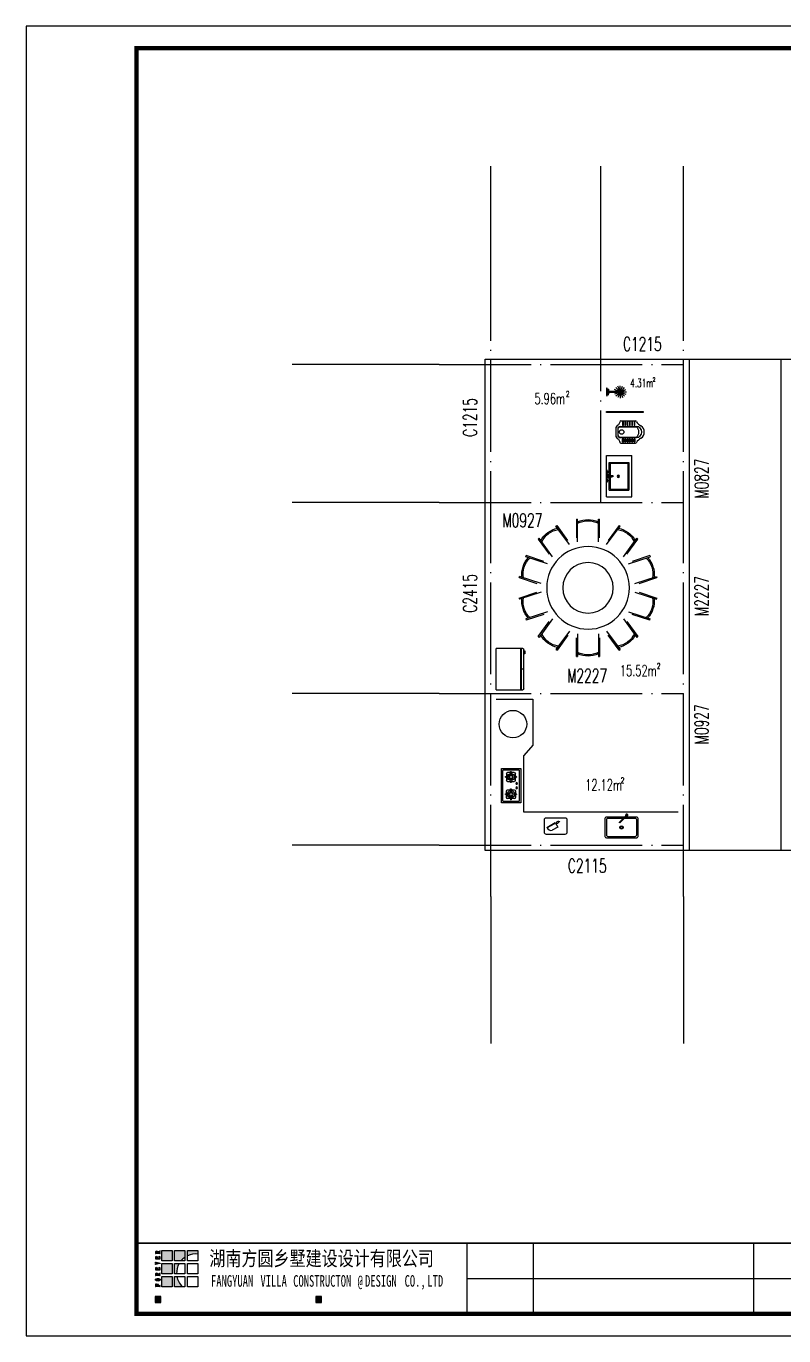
# Model space of a CAD drawing. Extents: x 21921 to 62241, y 14962 to 43474.
# Drawn here: x 21921 to 38412, y 14962 to 43474 of the extents above; entities that cross this region are included whole.
import ezdxf
from ezdxf.enums import TextEntityAlignment as Align

# ---------------------------------------------------------------- set-up
doc = ezdxf.new("R2010")
doc.units = 0
doc.header["$LTSCALE"] = 1000
doc.header["$MEASUREMENT"] = 0
doc.linetypes.add('DASH', pattern=[0.35, 0.25, -0.1])
doc.linetypes.add('DOTE', pattern=[2.42, 2, -0.2, 0.02, -0.2])
for name, color, linetype in [('A-AXIS', 3, 'Continuous'), ('A-DOTE', 1, 'Continuous'), ('A-WINDOW-TEXT', 7, 'Continuous'), ('A-房间名称', 7, 'Continuous'), ('A-立面看线', 7, 'Continuous')]:
    doc.layers.add(name, color=color, linetype=linetype)
doc.styles.add('_TCH_WINDOW', font='SIMPLEX', dxfattribs={"height": 3.5, "bigfont": 'GBCBIG'})
doc.styles.add('黑体', font='simhei.ttf', dxfattribs={"width": 0.8})

# ---------------------------------------------------------------- blocks, each defined once
blk = doc.blocks.new('*U33')
at = {"color": 0}
for p, q in [((-191, 146), (-10, 251)), ((-29, 225), (-186, 134)), ((46, 154), (-73, 85)), ((-10, 251), (46, 154)), ((-3, 239), (9, 246)), ((17, 232), (5, 225)), ((9, 246), (17, 232)), ((62, 277), (73, 283)), ((70, 263), (62, 277)), ((81, 269), (70, 263)), ((73, 283), (81, 269))]:
    blk.add_line(p, q, dxfattribs=at)
blk.add_lwpolyline([(-210, 0), (210, 0, 0.414214), (250, 40), (250, 310, 0.414214), (210, 350), (-210, 350, 0.414214), (-250, 310), (-250, 40, 0.414214)], format="xyb", close=True, dxfattribs=at)
for centre, radius, start, end in [((-101, 176), 95.4, 198.6071, 286.9297), ((63, 213), 64.1, 91.5498, 148.6239), ((15, 296), 64.1, 271.5498, 328.6239)]:
    blk.add_arc(centre, radius, start, end, dxfattribs=at)
blk = doc.blocks.new('*U35')
at = {"color": 0}
for points in [[(65, 0), (-330, 0, 0.414214), (-360, -30), (-360, -420, 0.414214), (-330, -450), (330, -450, 0.414214), (360, -420), (360, -30, 0.414214), (330, 0), (86, 0)], [(35, -30), (-300, -30, 0.414214), (-330, -60), (-330, -390, 0.414214), (-300, -420), (300, -420, 0.414214), (330, -390), (330, -60, 0.414214), (300, -30), (56, -30)]]:
    blk.add_lwpolyline(points, format="xyb", dxfattribs=at)
blk.add_lwpolyline([(110, 45), (120, 35), (-40, -126), (-50, -115)], close=True, dxfattribs=at)
at = {"color": 0, "extrusion": (2.00193e-07, 2.02274e-08, 1), "elevation": 0}
blk.add_lwpolyline([(103, 17), (108, 15), (112, 15), (117, 15), (122, 16), (127, 17), (131, 20), (134, 24), (137, 28), (139, 32), (140, 37), (140, 42), (139, 47), (137, 51), (134, 55), (131, 59), (126, 61), (122, 63), (117, 64), (112, 64), (107, 63), (103, 62), (99, 59), (95, 55), (93, 51), (91, 47), (90, 42), (90, 37), (91, 32), (92, 28)], dxfattribs=at)
at = {"color": 0}
for radius in [36.9, 24.4]:
    blk.add_circle((0, -225), radius, dxfattribs=at)
blk = doc.blocks.new('A$C195E2BF8')
at = {"color": 0}
for p, q in [((114, 307), (182, 307)), ((179, 322), (187, 274)), ((187, 274), (195, 322)), ((192, 307), (260, 307)), ((558, 307), (490, 307)), ((563, 274), (555, 322)), ((571, 322), (563, 274)), ((636, 307), (568, 307)), ((124, 211), (75, 218)), ((75, 203), (124, 211)), ((91, 216), (91, 284)), ((91, 138), (91, 206)), ((182, 115), (114, 115)), ((179, 99), (187, 148)), ((187, 148), (195, 99)), ((260, 115), (192, 115)), ((250, 211), (299, 218)), ((299, 203), (250, 211)), ((283, 284), (283, 216)), ((283, 206), (283, 138)), ((324, 107), (324, 68)), ((329, 107), (329, 68)), ((421, 107), (421, 68)), ((426, 107), (426, 68)), ((500, 211), (451, 218)), ((451, 203), (500, 211)), ((467, 284), (467, 216)), ((467, 206), (467, 138)), ((490, 115), (558, 115)), ((563, 148), (555, 99)), ((571, 99), (563, 148)), ((568, 115), (636, 115)), ((626, 211), (675, 218)), ((675, 203), (626, 211)), ((659, 216), (659, 284)), ((659, 138), (659, 206))]:
    blk.add_line(p, q, dxfattribs=at)
blk.add_lwpolyline([(750, 0), (750, 420), (0, 420), (0, 0)], close=True, dxfattribs=at)
blk.add_lwpolyline([(720, 50), (720, 370, 0.414214), (700, 390), (50, 390, 0.414214), (30, 370), (30, 50, 0.414214), (50, 30), (700, 30, 0.414214)], format="xyb", close=True, dxfattribs=at)
for centre, radius in [((187, 211), 47.7), ((187, 211), 32.3), ((327, 88), 19.2), ((423, 88), 19.2), ((563, 211), 47.7), ((563, 211), 32.3)]:
    blk.add_circle(centre, radius, dxfattribs=at)
for centre, radius, start, end in [((114, 284), 23.1, 90.0005, 180.0005), ((187, 211), 78.4, 91.7683, 178.2327), ((187, 324), 7.78, 351.0368, 188.9642), ((187, 211), 78.4, 1.7683, 88.2327), ((260, 284), 23.1, 0.0005, 90.0005), ((490, 284), 23.1, 90.0005, 180.0005), ((563, 211), 78.4, 91.7683, 178.2327), ((563, 324), 7.78, 351.0368, 188.9642), ((563, 211), 78.4, 1.7683, 88.2327), ((636, 284), 23.1, 0.0005, 90.0005), ((74, 211), 7.78, 81.0368, 278.9642), ((114, 138), 23.1, 180.0005, 270.0005), ((187, 211), 78.4, 181.7683, 268.2327), ((187, 98), 7.78, 171.0368, 8.9642), ((187, 211), 78.4, 271.7683, 358.2327), ((260, 138), 23.1, 270.0005, 0.0005), ((300, 211), 7.78, 261.0368, 98.9642), ((450, 211), 7.78, 81.0368, 278.9642), ((490, 138), 23.1, 180.0005, 270.0005), ((563, 211), 78.4, 181.7683, 268.2327), ((563, 98), 7.78, 171.0368, 8.9642), ((563, 211), 78.4, 271.7683, 358.2327), ((636, 138), 23.1, 270.0005, 0.0005), ((676, 211), 7.78, 261.0368, 98.9642)]:
    blk.add_arc(centre, radius, start, end, dxfattribs=at)
blk = doc.blocks.new('*U38')
at = {"color": 0}
for radius in [900, 550]:
    blk.add_circle((0, 0), radius, dxfattribs=at)
for points in [[(-226, 1090), (-226, 1000), (226, 1000), (226, 1090), (253, 1090), (253, 1496), (226, 1496), (226, 1438), (213, 1444), (200, 1449), (186, 1454), (173, 1459), (160, 1463), (146, 1467), (133, 1471), (119, 1474), (105, 1477), (91, 1480), (77, 1482), (63, 1484), (49, 1485), (35, 1486), (21, 1487), (7, 1487), (-7, 1487), (-21, 1487), (-35, 1486), (-49, 1485), (-63, 1484), (-77, 1482), (-91, 1480), (-105, 1477), (-119, 1474), (-133, 1471), (-146, 1467), (-160, 1463), (-173, 1459), (-186, 1454), (-200, 1449), (-213, 1444), (-226, 1438), (-226, 1496), (-253, 1496), (-253, 1090)], [(-823, 749), (-770, 676), (-405, 942), (-458, 1015), (-436, 1031), (-675, 1359), (-697, 1343), (-663, 1296), (-677, 1293), (-690, 1290), (-704, 1286), (-717, 1282), (-731, 1278), (-744, 1273), (-757, 1268), (-770, 1263), (-783, 1257), (-796, 1251), (-808, 1244), (-821, 1238), (-833, 1230), (-845, 1223), (-857, 1215), (-869, 1207), (-880, 1199), (-891, 1191), (-902, 1182), (-913, 1173), (-923, 1163), (-934, 1153), (-944, 1143), (-953, 1133), (-963, 1123), (-972, 1112), (-981, 1101), (-989, 1090), (-998, 1079), (-1006, 1067), (-1013, 1055), (-1021, 1043), (-1028, 1031), (-1062, 1078), (-1084, 1062), (-845, 733)], [(458, 1015), (405, 942), (770, 676), (823, 749), (845, 733), (1084, 1062), (1062, 1078), (1028, 1031), (1021, 1043), (1013, 1055), (1006, 1067), (998, 1079), (989, 1090), (981, 1101), (972, 1112), (963, 1123), (953, 1133), (944, 1143), (934, 1153), (923, 1163), (913, 1173), (902, 1182), (891, 1191), (880, 1199), (869, 1207), (857, 1215), (845, 1223), (833, 1230), (821, 1238), (808, 1244), (796, 1251), (783, 1257), (770, 1263), (757, 1268), (744, 1273), (731, 1278), (717, 1282), (704, 1286), (690, 1290), (677, 1293), (663, 1296), (697, 1343), (675, 1359), (436, 1031)], [(-823, -749), (-770, -676), (-405, -942), (-458, -1015), (-436, -1031), (-675, -1359), (-697, -1343), (-663, -1296), (-677, -1293), (-690, -1290), (-704, -1286), (-717, -1282), (-731, -1278), (-744, -1273), (-757, -1268), (-770, -1263), (-783, -1257), (-796, -1251), (-808, -1244), (-821, -1238), (-833, -1230), (-845, -1223), (-857, -1215), (-869, -1207), (-880, -1199), (-891, -1191), (-902, -1182), (-913, -1173), (-923, -1163), (-934, -1153), (-944, -1143), (-953, -1133), (-963, -1123), (-972, -1112), (-981, -1101), (-989, -1090), (-998, -1079), (-1006, -1067), (-1013, -1055), (-1021, -1043), (-1028, -1031), (-1062, -1078), (-1084, -1062), (-845, -733)], [(458, -1015), (405, -942), (770, -676), (823, -749), (845, -733), (1084, -1062), (1062, -1078), (1028, -1031), (1021, -1043), (1013, -1055), (1006, -1067), (998, -1079), (989, -1090), (981, -1101), (972, -1112), (963, -1123), (953, -1133), (944, -1143), (934, -1153), (923, -1163), (913, -1173), (902, -1182), (891, -1191), (880, -1199), (869, -1207), (857, -1215), (845, -1223), (833, -1230), (821, -1238), (808, -1244), (796, -1251), (783, -1257), (770, -1263), (757, -1268), (744, -1273), (731, -1278), (717, -1282), (704, -1286), (690, -1290), (677, -1293), (663, -1296), (697, -1343), (675, -1359), (436, -1031)], [(-226, -1090), (-226, -1000), (226, -1000), (226, -1090), (253, -1090), (253, -1496), (226, -1496), (226, -1438), (213, -1444), (200, -1449), (186, -1454), (173, -1459), (160, -1463), (146, -1467), (133, -1471), (119, -1474), (105, -1477), (91, -1480), (77, -1482), (63, -1484), (49, -1485), (35, -1486), (21, -1487), (7, -1487), (-7, -1487), (-21, -1487), (-35, -1486), (-49, -1485), (-63, -1484), (-77, -1482), (-91, -1480), (-105, -1477), (-119, -1474), (-133, -1471), (-146, -1467), (-160, -1463), (-173, -1459), (-186, -1454), (-200, -1449), (-213, -1444), (-226, -1438), (-226, -1496), (-253, -1496), (-253, -1090)]]:
    blk.add_wipeout(points, dxfattribs=at)
at = {"color": 0, "ltscale": 20}
for p, q in [((-253, 1496), (-253, 1090)), ((-226, 1000), (-226, 1496)), ((226, 1000), (226, 1496)), ((253, 1090), (253, 1496)), ((-405, 942), (-697, 1343)), ((-436, 1031), (-675, 1359)), ((405, 942), (697, 1343)), ((675, 1359), (436, 1031)), ((-1084, 1062), (-845, 733)), ((-770, 676), (-1062, 1078)), ((770, 676), (1062, 1078)), ((845, 733), (1084, 1062)), ((-1084, -1062), (-845, -733)), ((-770, -676), (-1062, -1078)), ((770, -676), (1062, -1078)), ((845, -733), (1084, -1062)), ((-405, -942), (-697, -1343)), ((-436, -1031), (-675, -1359)), ((-253, -1496), (-253, -1090)), ((-226, -1000), (-226, -1496)), ((226, -1000), (226, -1496)), ((253, -1090), (253, -1496)), ((405, -942), (697, -1343)), ((675, -1359), (436, -1031))]:
    blk.add_line(p, q, dxfattribs=at)
at = {"color": 0}
for p, q in [((-253, 1496), (-226, 1496)), ((226, 1496), (253, 1496)), ((-697, 1343), (-675, 1359)), ((675, 1359), (697, 1343)), ((-1084, 1062), (-1062, 1078)), ((1062, 1078), (1084, 1062)), ((-1084, -1062), (-1062, -1078)), ((1062, -1078), (1084, -1062)), ((-697, -1343), (-675, -1359)), ((675, -1359), (697, -1343)), ((-253, -1496), (-226, -1496)), ((226, -1496), (253, -1496))]:
    blk.add_line(p, q, dxfattribs=at)
at = {"color": 0, "ltscale": 20}
for centre, start, end in [((0, 944), 65.4609, 114.5391), ((-555, 764), 101.4609, 150.5391), ((555, 764), 29.4609, 78.5391), ((-555, -764), 209.4609, 258.5391), ((555, -764), 281.4609, 330.5391), ((0, -944), 245.4609, 294.5391)]:
    blk.add_arc(centre, 543, start, end, dxfattribs=at)
at = {"color": 0}
for centre, start, end in [((0, 963), 63.0085, 116.9915), ((-566, 779), 99.0085, 152.9915), ((566, 779), 27.0085, 80.9915), ((-566, -779), 207.0085, 260.9915), ((566, -779), 279.0085, 332.9915), ((0, -963), 243.0085, 296.9915)]:
    blk.add_arc(centre, 497, start, end, dxfattribs=at)
for points in [[(-1107, 122), (-1021, 94), (-881, 524), (-967, 551), (-959, 577), (-1345, 703), (-1353, 677), (-1298, 659), (-1308, 649), (-1317, 638), (-1326, 627), (-1334, 616), (-1342, 604), (-1350, 593), (-1358, 581), (-1365, 569), (-1372, 556), (-1379, 544), (-1385, 531), (-1391, 519), (-1397, 506), (-1403, 493), (-1408, 480), (-1412, 466), (-1417, 453), (-1421, 439), (-1424, 426), (-1428, 412), (-1431, 398), (-1433, 384), (-1435, 370), (-1437, 356), (-1439, 342), (-1440, 328), (-1441, 314), (-1441, 300), (-1441, 286), (-1441, 272), (-1440, 258), (-1439, 244), (-1438, 230), (-1493, 248), (-1501, 222), (-1115, 97)], [(967, 551), (881, 524), (1021, 94), (1107, 122), (1115, 97), (1501, 222), (1493, 248), (1438, 230), (1439, 244), (1440, 258), (1441, 272), (1441, 286), (1441, 300), (1441, 314), (1440, 328), (1439, 342), (1437, 356), (1435, 370), (1433, 384), (1431, 398), (1428, 412), (1424, 426), (1421, 439), (1417, 453), (1412, 466), (1408, 480), (1403, 493), (1397, 506), (1391, 519), (1385, 531), (1379, 544), (1372, 556), (1365, 569), (1358, 581), (1350, 593), (1342, 604), (1334, 616), (1326, 627), (1317, 638), (1308, 649), (1298, 659), (1353, 677), (1345, 703), (959, 577)], [(-1107, -122), (-1021, -94), (-881, -524), (-967, -551), (-959, -577), (-1345, -703), (-1353, -677), (-1298, -659), (-1308, -649), (-1317, -638), (-1326, -627), (-1334, -616), (-1342, -604), (-1350, -593), (-1358, -581), (-1365, -569), (-1372, -556), (-1379, -544), (-1385, -531), (-1391, -519), (-1397, -506), (-1403, -493), (-1408, -480), (-1412, -466), (-1417, -453), (-1421, -439), (-1424, -426), (-1428, -412), (-1431, -398), (-1433, -384), (-1435, -370), (-1437, -356), (-1439, -342), (-1440, -328), (-1441, -314), (-1441, -300), (-1441, -286), (-1441, -272), (-1440, -258), (-1439, -244), (-1438, -230), (-1493, -248), (-1501, -222), (-1115, -97)], [(967, -551), (881, -524), (1021, -94), (1107, -122), (1115, -97), (1501, -222), (1493, -248), (1438, -230), (1439, -244), (1440, -258), (1441, -272), (1441, -286), (1441, -300), (1441, -314), (1440, -328), (1439, -342), (1437, -356), (1435, -370), (1433, -384), (1431, -398), (1428, -412), (1424, -426), (1421, -439), (1417, -453), (1412, -466), (1408, -480), (1403, -493), (1397, -506), (1391, -519), (1385, -531), (1379, -544), (1372, -556), (1365, -569), (1358, -581), (1350, -593), (1342, -604), (1334, -616), (1326, -627), (1317, -638), (1308, -649), (1298, -659), (1353, -677), (1345, -703), (959, -577)]]:
    blk.add_wipeout(points, dxfattribs=at)
for p, q in [((-1353, 677), (-1345, 703)), ((1345, 703), (1353, 677)), ((-1501, 222), (-1493, 248)), ((1493, 248), (1501, 222)), ((-1501, -222), (-1493, -248)), ((1493, -248), (1501, -222)), ((-1353, -677), (-1345, -703)), ((1345, -703), (1353, -677))]:
    blk.add_line(p, q, dxfattribs=at)
at = {"color": 0, "ltscale": 20}
for p, q in [((-881, 524), (-1353, 677)), ((-959, 577), (-1345, 703)), ((881, 524), (1353, 677)), ((1345, 703), (959, 577)), ((-1501, 222), (-1115, 97)), ((-1021, 94), (-1493, 248)), ((1021, 94), (1493, 248)), ((1115, 97), (1501, 222)), ((-1501, -222), (-1115, -97)), ((-1021, -94), (-1493, -248)), ((1021, -94), (1493, -248)), ((1115, -97), (1501, -222)), ((-881, -524), (-1353, -677)), ((881, -524), (1353, -677)), ((-959, -577), (-1345, -703)), ((1345, -703), (959, -577))]:
    blk.add_line(p, q, dxfattribs=at)
for centre, start, end in [((-898, 292), 137.4609, 186.5391), ((898, 292), 353.4609, 42.5391), ((-898, -292), 173.4609, 222.5391), ((898, -292), 317.4609, 6.5391)]:
    blk.add_arc(centre, 543, start, end, dxfattribs=at)
at = {"color": 0}
for centre, start, end in [((-916, 298), 135.0085, 188.9915), ((916, 298), 351.0085, 44.9915), ((-916, -298), 171.0085, 224.9915), ((916, -298), 315.0085, 8.9915)]:
    blk.add_arc(centre, 497, start, end, dxfattribs=at)
blk = doc.blocks.new('A$C240E34F7')
h = blk.add_hatch(color=0)
h.dxf.hatch_style = 1
h.paths.add_polyline_path([(7, 946), (6, 951), (6, 955), (6, 960), (13, 973), (15, 975), (33, 979), (38, 979), (54, 973), (55, 972), (61, 958), (61, 945), (12, 945)], flags=16)
h.paths.add_polyline_path([(125, 927), (130, 927), (130, 954), (125, 954), (125, 950), (124, 946), (119, 945), (65, 945), (65, 958), (130, 979), (130, 996), (125, 996), (125, 992), (124, 989), (120, 986), (64, 968), (64, 970), (55, 983), (50, 986), (31, 990), (24, 989), (9, 982), (5, 976), (1, 961), (1, 927), (6, 927), (6, 931), (7, 934), (12, 936), (119, 936), (124, 934), (125, 931)])
h = blk.add_hatch(color=0)
h.dxf.hatch_style = 1
h.paths.add_polyline_path([(28, 835), (27, 838), (1, 832), (1, 773), (6, 773), (6, 776), (7, 780), (12, 781), (119, 781), (124, 780), (125, 777), (125, 773), (130, 773), (130, 834), (100, 840), (99, 837), (104, 836), (118, 828), (120, 826), (125, 812), (125, 796), (124, 793), (119, 791), (63, 791), (63, 808), (67, 817), (79, 820), (82, 820), (82, 823), (39, 823), (39, 820), (43, 820), (55, 817), (58, 808), (58, 791), (12, 791), (7, 793), (6, 796), (6, 813), (11, 825), (13, 826)])
h = blk.add_hatch(color=0)
h.paths.add_polyline_path([(462, 1008), (174, 1008), (174, 720), (462, 720)])
h.paths.add_polyline_path([(822, 1008), (534, 1008), (534, 720), (711, 720, -0.070732), (822, 821)])
h.paths.add_polyline_path([(1182, 1008), (894, 1008), (894, 862, -0.139684), (1182, 910)])
h.paths.add_polyline_path([(462, 648), (174, 648), (174, 360), (462, 360)])
h.paths.add_polyline_path([(661, 648), (534, 648), (534, 360), (589, 360, -0.142119)])
h.paths.add_polyline_path([(597, 288), (534, 288), (534, 0), (749, 0, -0.156548)])
h.paths.add_polyline_path([(462, 288), (174, 288), (174, 0), (462, 0)])
h = blk.add_hatch(color=0)
h.dxf.hatch_style = 1
h.paths.add_polyline_path([(6, 617), (1, 617), (1, 643), (6, 643), (6, 640), (8, 636), (14, 636), (100, 653), (100, 654), (16, 672), (8, 672), (6, 667), (6, 666), (1, 666), (1, 687), (6, 687), (6, 685), (8, 681), (16, 677), (130, 652), (130, 649), (69, 637), (38, 631), (17, 627), (8, 625), (6, 620)])
h = blk.add_hatch(color=0)
h.dxf.hatch_style = 1
h.paths.add_polyline_path([(28, 528), (27, 531), (1, 525), (1, 466), (6, 466), (6, 469), (7, 473), (12, 474), (119, 474), (124, 473), (125, 469), (125, 466), (130, 466), (130, 526), (100, 533), (99, 530), (104, 529), (118, 520), (120, 519), (125, 505), (125, 489), (124, 486), (119, 484), (63, 484), (63, 501), (67, 510), (79, 513), (82, 513), (82, 516), (39, 516), (39, 513), (43, 513), (55, 510), (58, 501), (58, 484), (12, 484), (7, 486), (6, 489), (6, 506), (11, 518), (13, 519)])
h = blk.add_hatch(color=0)
h.dxf.hatch_style = 1
h.paths.add_polyline_path([(7, 332), (6, 336), (6, 341), (6, 346), (13, 359), (15, 360), (33, 364), (38, 364), (54, 358), (55, 358), (61, 344), (61, 331), (12, 331)], flags=16)
h.paths.add_polyline_path([(125, 313), (130, 313), (130, 339), (125, 339), (125, 336), (124, 332), (119, 331), (65, 331), (65, 343), (130, 364), (130, 381), (125, 381), (125, 378), (124, 375), (120, 372), (65, 354), (64, 356), (55, 369), (50, 372), (32, 375), (24, 375), (9, 368), (5, 362), (2, 346), (2, 313), (6, 313), (6, 316), (7, 320), (12, 321), (119, 321), (124, 320), (125, 316)])
h = blk.add_hatch(color=0)
h.dxf.hatch_style = 1
h.paths.add_polyline_path([(5, 193), (7, 201), (21, 210), (26, 212), (43, 215), (64, 216), (65, 216), (79, 215), (99, 213), (113, 210), (120, 205), (127, 193), (125, 187), (112, 177), (105, 174), (87, 171), (67, 170), (65, 170), (64, 170), (54, 170), (34, 172), (20, 176), (11, 181)], flags=16)
h.paths.add_polyline_path([(0, 193), (4, 206), (18, 217), (19, 217), (35, 223), (54, 226), (65, 226), (86, 225), (104, 221), (113, 217), (127, 206), (131, 193), (127, 180), (113, 169), (98, 163), (80, 160), (65, 159), (45, 161), (27, 165), (18, 169), (5, 179)])
h = blk.add_hatch(color=0)
h.dxf.hatch_style = 1
h.paths.add_polyline_path([(38, 23), (12, 23), (7, 25), (6, 28), (6, 46), (12, 60), (14, 62), (30, 71), (29, 74), (2, 67), (2, 4), (6, 4), (6, 7), (7, 12), (12, 13), (40, 13)])
h.paths.add_polyline_path([(130, 33), (125, 33), (125, 28), (124, 25), (119, 23), (65, 23), (65, 43), (69, 52), (83, 54), (86, 54), (86, 58), (42, 58), (42, 54), (46, 54), (56, 52), (60, 43), (60, 23), (38, 23), (40, 13), (119, 13), (124, 12), (125, 8), (125, 4), (130, 4)])
at = {"color": 0}
for points in [[(125, 927), (130, 927), (130, 954), (125, 954), (125, 950), (124, 946), (119, 945), (65, 945), (65, 958), (130, 979), (130, 996), (125, 996), (125, 992), (124, 989), (120, 986), (64, 968), (64, 970), (55, 983), (50, 986), (31, 990), (24, 989), (9, 982), (5, 976), (1, 961), (1, 927), (6, 927), (6, 931), (7, 934), (12, 936), (119, 936), (124, 934), (125, 931), (125, 927)], [(28, 835), (27, 838), (1, 832), (1, 773), (6, 773), (6, 776), (7, 780), (12, 781), (119, 781), (124, 780), (125, 777), (125, 773), (130, 773), (130, 834), (100, 840), (99, 837), (104, 836), (118, 828), (120, 826), (125, 812), (125, 796), (124, 793), (119, 791), (63, 791), (63, 808), (67, 817), (79, 820), (82, 820), (82, 823), (39, 823), (39, 820), (43, 820), (55, 817), (58, 808), (58, 791), (12, 791), (7, 793), (6, 796), (6, 813), (11, 825), (13, 826), (28, 835)], [(7, 946), (6, 951), (6, 955), (6, 960), (13, 973), (15, 975), (33, 979), (38, 979), (54, 973), (55, 972), (61, 958), (61, 945), (12, 945), (7, 946)], [(6, 617), (1, 617), (1, 643), (6, 643), (6, 640), (8, 636), (14, 636), (100, 653), (100, 654), (16, 672), (8, 672), (6, 667), (6, 666), (1, 666), (1, 687), (6, 687), (6, 685), (8, 681), (16, 677), (130, 652), (130, 649), (69, 637), (38, 631), (17, 627), (8, 625), (6, 620), (6, 617)], [(28, 528), (27, 531), (1, 525), (1, 466), (6, 466), (6, 469), (7, 473), (12, 474), (119, 474), (124, 473), (125, 469), (125, 466), (130, 466), (130, 526), (100, 533), (99, 530), (104, 529), (118, 520), (120, 519), (125, 505), (125, 489), (124, 486), (119, 484), (63, 484), (63, 501), (67, 510), (79, 513), (82, 513), (82, 516), (39, 516), (39, 513), (43, 513), (55, 510), (58, 501), (58, 484), (12, 484), (7, 486), (6, 489), (6, 506), (11, 518), (13, 519), (28, 528)], [(125, 313), (130, 313), (130, 339), (125, 339), (125, 336), (124, 332), (119, 331), (65, 331), (65, 343), (130, 364), (130, 381), (125, 381), (125, 378), (124, 375), (120, 372), (65, 354), (64, 356), (55, 369), (50, 372), (32, 375), (24, 375), (9, 368), (5, 362), (2, 346), (2, 313), (6, 313), (6, 316), (7, 320), (12, 321), (119, 321), (124, 320), (125, 316), (125, 313)], [(0, 193), (0, 193), (4, 206), (18, 217), (19, 217), (35, 223), (54, 226), (65, 226), (86, 225), (104, 221), (113, 217), (127, 206), (131, 193), (127, 180), (113, 169), (98, 163), (80, 160), (65, 159), (45, 161), (27, 165), (18, 169), (5, 179), (0, 193)], [(130, 4), (130, 33), (125, 33), (125, 28), (124, 25), (119, 23), (65, 23), (65, 43), (69, 52), (83, 54), (86, 54), (86, 58), (42, 58), (42, 54), (46, 54), (56, 52), (60, 43), (60, 23), (12, 23), (7, 25), (6, 28), (6, 46), (12, 60), (14, 62), (30, 71), (29, 74), (2, 67), (2, 4), (6, 4), (6, 7), (7, 12), (12, 13), (119, 13), (124, 12), (125, 8), (125, 4), (130, 4)], [(5, 193), (7, 201), (21, 210), (26, 212), (43, 215), (64, 216), (65, 216), (79, 215), (99, 213), (113, 210), (120, 205), (127, 193), (125, 187), (112, 177), (105, 174), (87, 171), (67, 170), (65, 170), (64, 170), (54, 170), (34, 172), (20, 176), (11, 181), (5, 193)], [(7, 332), (6, 336), (6, 341), (6, 346), (13, 359), (15, 360), (33, 364), (38, 364), (54, 358), (55, 358), (61, 344), (61, 331), (12, 331), (7, 332)]]:
    blk.add_lwpolyline(points, dxfattribs=at)
for points in [[(174, 1008), (462, 1008), (462, 720), (174, 720)], [(534, 1008), (822, 1008), (822, 720), (534, 720)], [(894, 1008), (1182, 1008), (1182, 720), (894, 720)], [(174, 648), (462, 648), (462, 360), (174, 360)], [(534, 648), (822, 648), (822, 360), (534, 360)], [(894, 648), (1182, 648), (1182, 360), (894, 360)], [(174, 288), (462, 288), (462, 0), (174, 0)], [(534, 288), (822, 288), (822, 0), (534, 0)], [(894, 288), (1182, 288), (1182, 0), (894, 0)]]:
    blk.add_lwpolyline(points, close=True, dxfattribs=at)
for start, end in [(124.211, 140.3946), (83.4741, 115.2814), (149.8468, 182.2014), (189.9967, 225.586)]:
    blk.add_arc((1121, 380), 533, start, end, dxfattribs=at)
blk = doc.blocks.new('A$C8c0ea779')
h = blk.add_hatch(color=0)
edge = h.paths.add_edge_path()
edge.add_line((576, 273), (576, 408))
edge.add_line((576, 408), (441, 408))
edge.add_line((441, 408), (441, 273))
edge.add_line((441, 273), (576, 273))
blk.add_hatch(color=0).paths.add_polyline_path([(4219, 273), (4219, 408), (4084, 408), (4084, 273)])
at = {"color": 0}
for p, q in [((7520, 1620), (39020, 1620)), ((7520, 20), (7520, 1620)), ((9020, 20), (9020, 1620)), ((14020, 20), (14020, 1620)), ((14020, 20), (14020, 1620)), ((15520, 20), (15520, 1620)), ((17020, 20), (17020, 1620)), ((18520, 20), (18520, 1620)), ((18520, 20), (18520, 1620)), ((20020, 20), (20020, 1620)), ((21520, 20), (21520, 1620)), ((23020, 20), (23020, 1620)), ((24520, 20), (24520, 1620)), ((26020, 20), (26020, 1620)), ((27520, 20), (27520, 1620)), ((28320, 20), (28320, 1620)), ((33020, 20), (33020, 1620)), ((34520, 20), (34520, 1620)), ((34540, 1640), (39040, 1640)), ((36020, 20), (36020, 1620)), ((37520, 20), (37520, 1620)), ((7520, 820), (14020, 820)), ((14020, 820), (27520, 820)), ((33020, 820), (39020, 820))]:
    blk.add_line(p, q, dxfattribs=at)
at = {"color": 0, "const_width": 40}
blk.add_lwpolyline([(20, 1620), (20, 20), (39020, 20), (39020, 1620)], close=True, dxfattribs=at)
at = {"color": 0}
for points in [[(441, 273), (576, 273), (576, 408), (441, 408)], [(4084, 273), (4219, 273), (4219, 408), (4084, 408)]]:
    blk.add_lwpolyline(points, close=True, dxfattribs=at)
at = {"color": 0, "xscale": 0.8134920634920639, "yscale": 0.8134920634920639, "zscale": 0.8134920634920639}
blk.add_blockref('A$C240E34F7', (451, 633), dxfattribs=at)
at = {"color": 0, "style": '黑体'}
for s, height, width, p in [('湖南方圆乡墅建设设计有限公司', 333.33, 0.8, (1672, 1108)), ('FANGYUAN', 262.9, 0.67, (1710, 633)), ('VILLA', 262.9, 0.67, (2831, 633)), ('CONSTRUCTON', 262.87, 0.67, (3573, 633)), ('DESIGN', 262.9, 0.67, (5202, 633)), ('CO.,', 262.9, 0.67, (6099, 633)), ('LTD', 262.9, 0.67, (6615, 633)), ('@', 263, 0.67, (5035, 633))]:
    blk.add_text(s, height=height, dxfattribs=dict(at, width=width)).set_placement(p)
blk = doc.blocks.new('*U50')
at = {"color": 0, "linetype": 'Continuous'}
for p, q in [((450, 0), (-450, 0)), ((-450, 0), (-450, -550)), ((450, 0), (450, -550)), ((450, -550), (-450, -550))]:
    blk.add_line(p, q, dxfattribs=at)
at = {"color": 0}
for p, q in [((-300, -61), (-300, -490)), ((-102, -61), (-300, -61)), ((-130, -15), (-130, 0)), ((-102, -15), (-130, -15)), ((-63, -15), (-90, -15)), ((-14, -61), (-90, -61)), ((-63, -15), (-63, 0)), ((-45, -29), (-45, 0)), ((-14, -29), (-45, -29)), ((14, -21), (14, -116)), ((44, -29), (14, -29)), ((90, -61), (14, -61)), ((44, -29), (44, 0)), ((63, -15), (63, 0)), ((63, -15), (90, -15)), ((102, -15), (130, -15)), ((300, -61), (102, -61)), ((130, -15), (130, 0)), ((300, -61), (300, -490)), ((-300, -490), (300, -490))]:
    blk.add_line(p, q, dxfattribs=at)
at = {"color": 0, "linetype": 'Continuous'}
blk.add_lwpolyline([(14, -81), (280, -81), (280, -470), (-280, -470), (-280, -81), (-14, -81)], dxfattribs=at)
at = {"color": 0}
for points in [[(-102, -69), (-102, 0), (-90, 0), (-90, -69)], [(14, -140), (14, -5), (-14, -5), (-14, -140)], [(102, -69), (102, 0), (90, 0), (90, -69)]]:
    blk.add_lwpolyline(points, close=True, dxfattribs=at)
for centre in [(-96, -6), (96, -6)]:
    blk.add_circle(centre, 6.17, dxfattribs=at)
at = {"color": 0, "linetype": 'Continuous'}
for radius in [25, 15]:
    blk.add_circle((0, -256), radius, dxfattribs=at)
blk = doc.blocks.new('*U52')
at = {"color": 0}
for p, q in [((70, 0), (-70, 0)), ((-242, -113), (-242, -431)), ((-120, -95), (-120, -449)), ((70, -45), (-70, -45)), ((120, -95), (120, -449)), ((242, -113), (242, -431))]:
    blk.add_line(p, q, dxfattribs=at)
at = {"color": 0, "ltscale": 200}
for p, q in [((-212, -149), (-153, -149)), ((-153, -166), (-212, -166)), ((-212, -200), (-153, -200)), ((-153, -217), (-212, -217)), ((-212, -250), (-153, -250)), ((-153, -267), (-212, -267)), ((-110, -95), (-110, -449)), ((110, -95), (110, -449)), ((212, -149), (153, -149)), ((153, -166), (212, -166)), ((212, -200), (153, -200)), ((153, -217), (212, -217)), ((212, -250), (153, -250)), ((153, -267), (212, -267)), ((-212, -301), (-153, -301)), ((-153, -318), (-212, -318)), ((-212, -351), (-153, -351)), ((-153, -368), (-212, -368)), ((-212, -402), (-153, -402)), ((-153, -419), (-212, -419)), ((212, -301), (153, -301)), ((153, -318), (212, -318)), ((212, -351), (153, -351)), ((153, -368), (212, -368)), ((212, -402), (153, -402)), ((153, -419), (212, -419))]:
    blk.add_line(p, q, dxfattribs=at)
blk.add_circle((0, -128), 50, dxfattribs=at)
at = {"color": 0}
for centre, radius, start, end in [((-70, -95), 95.3, 90, 156.9313), ((70, -95), 95.3, 23.0687, 90), ((-221, -113), 20.2, 100.137, 180), ((-249, 43), 139, 280.137, 308.1081), ((-176, -50), 20.2, 308.1081, 336.9313), ((-70, -95), 50.5, 90, 180), ((70, -95), 50.5, 0, 90), ((176, -50), 20.2, 203.0687, 231.8919), ((249, 43), 139, 231.8919, 259.863), ((221, -113), 20.2, 0, 79.863), ((-221, -431), 20.2, 180, 259.863), ((-355, -656), 243, 26.1025, 57.7527), ((3, -452), 170, 214.9928, 269.0254), ((0, -449), 120, 180, 0), ((-3, -452), 170, 270.9746, 325.0072), ((355, -656), 243, 122.2473, 153.8975), ((221, -431), 20.2, 280.137, 0)]:
    blk.add_arc(centre, radius, start, end, dxfattribs=at)
at = {"color": 0, "ltscale": 200}
for centre, radius, start, end in [((-215, -158), 8.86, 73.7392, 286.2608), ((-215, -208), 8.86, 73.7392, 286.2608), ((-215, -259), 8.86, 73.7392, 286.2608), ((-150, -158), 8.86, 253.7392, 106.2608), ((-150, -208), 8.86, 253.7392, 106.2608), ((-150, -259), 8.86, 253.7392, 106.2608), ((-59, -95), 50.5, 90, 180), ((59, -95), 50.5, 0, 90), ((150, -158), 8.86, 73.7392, 286.2608), ((150, -208), 8.86, 73.7392, 286.2608), ((150, -259), 8.86, 73.7392, 286.2608), ((215, -158), 8.86, 253.7392, 106.2608), ((215, -208), 8.86, 253.7392, 106.2608), ((215, -259), 8.86, 253.7392, 106.2608), ((-215, -309), 8.86, 73.7392, 286.2608), ((-215, -360), 8.86, 73.7392, 286.2608), ((-215, -410), 8.86, 73.7392, 286.2608), ((-150, -309), 8.86, 253.7392, 106.2608), ((-150, -360), 8.86, 253.7392, 106.2608), ((-150, -410), 8.86, 253.7392, 106.2608), ((0, -367), 137, 216.6792, 323.3208), ((150, -309), 8.86, 73.7392, 286.2608), ((150, -360), 8.86, 73.7392, 286.2608), ((150, -410), 8.86, 73.7392, 286.2608), ((215, -309), 8.86, 253.7392, 106.2608), ((215, -360), 8.86, 253.7392, 106.2608), ((215, -410), 8.86, 253.7392, 106.2608)]:
    blk.add_arc(centre, radius, start, end, dxfattribs=at)
blk = doc.blocks.new('*U54')
at = {"color": 0, "linetype": 'DASH', "ltscale": 60}
for p, q in [((-80, -267), (-123, -249)), ((-61, -239), (-94, -206)), ((-36, -285), (-80, -267)), ((-27, -272), (-61, -239)), ((-33, -220), (-51, -177)), ((-15, -263), (-33, -220)), ((16, -263), (34, -219)), ((29, -272), (62, -238)), ((34, -219), (52, -176)), ((38, -285), (81, -266)), ((62, -238), (95, -205)), ((81, -266), (124, -249)), ((-86, -300), (-133, -300)), ((-79, -334), (-122, -351)), ((-61, -362), (-93, -395)), ((-39, -300), (-86, -300)), ((-36, -315), (-79, -334)), ((-27, -328), (-61, -362)), ((-32, -381), (-50, -423)), ((-14, -337), (-32, -381)), ((1, -340), (1, -387)), ((1, -387), (1, -433)), ((16, -337), (34, -380)), ((29, -328), (63, -361)), ((34, -380), (52, -423)), ((38, -315), (81, -333)), ((41, -300), (88, -300)), ((63, -361), (96, -394)), ((81, -333), (124, -351)), ((88, -300), (134, -300))]:
    blk.add_line(p, q, dxfattribs=at)
at = {"color": 0}
for p, q in [((-60, -21), (-58, -45)), ((-58, -45), (-56, -45)), ((-56, -13), (-56, -7)), ((-52, -45), (-33, -45)), ((-32, -13), (-32, -7)), ((-11, -300), (-11, -7)), ((13, -300), (13, -7)), ((32, -13), (32, -7)), ((52, -45), (33, -45)), ((56, -13), (56, -7)), ((58, -45), (56, -45)), ((60, -21), (58, -45))]:
    blk.add_line(p, q, dxfattribs=at)
blk.add_lwpolyline([(-80, 0), (-80, -5, 2.688214), (-74, -7), (75, -7, 2.688214), (80, -5), (80, 0)], format="xyb", close=True, dxfattribs=at)
for points in [[(-61, -20), (-61, -13), (-26, -13), (-29, -48), (-33, -48)], [(-52, -48), (-56, -48)], [(61, -20), (61, -13), (26, -13), (29, -48), (33, -48)], [(52, -48), (56, -48)]]:
    blk.add_lwpolyline(points, dxfattribs=at)
for points in [[(-61, -20, -0.246515), (-57, -27), (-56, -48)], [(-52, -48), (-50, -27, -1), (-35, -27), (-33, -48)], [(52, -48), (50, -27, 1), (35, -27), (33, -48)], [(61, -20, 0.246515), (57, -27), (56, -48)]]:
    blk.add_lwpolyline(points, format="xyb", dxfattribs=at)
for radius, start, end in [(40, 107.6267, 72.7115), (30, 113.7473, 66.5909), (12, 180.1691, 0.1691)]:
    blk.add_arc((1, -300), radius, start, end, dxfattribs=at)
blk = doc.blocks.new('*U57')
at = {"color": 0}
for p, q in [((449, 0), (-449, 0)), ((-450, -580), (-450, -1)), ((450, -1), (450, -580)), ((450, -540), (-450, -540)), ((430, -600), (-430, -600))]:
    blk.add_line(p, q, dxfattribs=at)
at = {"color": 0, "ltscale": 2}
for p, q in [((450, -553), (-450, -553)), ((0, -600), (0, -553))]:
    blk.add_line(p, q, dxfattribs=at)
blk.add_lwpolyline([(-403, -600), (-403, -627), (-336, -627), (-336, -600)], dxfattribs=at)
at = {"color": 0}
for centre, start, end in [((-449, -1), 90, 180), ((449, -1), 360, 90)]:
    blk.add_arc(centre, 0.5, start, end, dxfattribs=at)
for centre, major_axis, start_param, end_param in [((-430, -580), (14.2, -14.2), 3.926991, 5.497787), ((430, -580), (-14.2, -14.2), 0.785398, 2.356194), ((430, -580), (-14.2, -14.2), 0.785398, 2.356194)]:
    blk.add_ellipse(centre, major_axis=major_axis, ratio=1, start_param=start_param, end_param=end_param, dxfattribs=at)

msp = doc.modelspace()

# ---------------------------------------------------------------- linework, layer by layer
at = {"layer": 'A-AXIS', "color": 3, "linetype": 'Continuous'}
for p, q in [((32032, 37225), (32032, 40425)), ((34432, 37225), (34432, 40425)), ((36232, 37225), (36232, 40425)), ((30912, 36105), (27712, 36105)), ((30912, 33105), (27712, 33105)), ((30912, 28945), (27712, 28945)), ((30912, 25645), (27712, 25645)), ((32032, 24525), (32032, 21325)), ((36232, 24525), (36232, 21325))]:
    msp.add_line(p, q, dxfattribs=at)
at = {"layer": 'A-DOTE', "linetype": 'DOTE'}
for p, q in [((32032, 24525), (32032, 37225)), ((34432, 33105), (34432, 37225)), ((36232, 24525), (36232, 37225)), ((30912, 36105), (36232, 36105)), ((30912, 33105), (36232, 33105)), ((30912, 28945), (36232, 28945)), ((30912, 25645), (36232, 25645))]:
    msp.add_line(p, q, dxfattribs=at)
at = {"layer": 'A-立面看线'}
for p, q in [((36352, 36225), (38352, 36225)), ((38352, 25525), (36352, 25525))]:
    msp.add_line(p, q, dxfattribs=at)
for points in [[(38352, 36225), (51352, 36225), (51352, 25525), (47152, 25525), (47152, 23545), (42552, 23545), (42552, 25525), (38352, 25525), (38352, 36225)], [(32152, 28825), (32952, 28825), (32952, 27820), (32752, 27595)], [(34312, 26365), (32752, 26365), (32752, 27595)], [(36112, 26365), (34312, 26365)]]:
    msp.add_lwpolyline(points, dxfattribs=at)
msp.add_lwpolyline([(35351, 35086), (35351, 35062), (34552, 35062), (34552, 35086)], close=True, dxfattribs=at)
msp.add_circle((32516, 28278), 300, dxfattribs=at)

# ---------------------------------------------------------------- block references
for name, p, rotation in [('*U54', (34552, 35510), 90.00000000000001), ('*U52', (34753, 34638), 89.99999969285898)]:
    msp.add_blockref(name, p, dxfattribs=dict(at, rotation=rotation))
at = {"layer": 'A-立面看线', "xscale": -1}
for name, p, rotation in [('*U50', (34551, 33675), 90.06770964602605), ('*U38', (34150, 31246), 180), ('A$C195E2BF8', (32684, 27315), 90)]:
    msp.add_blockref(name, p, dxfattribs=dict(at, rotation=rotation))
at = {"layer": 'A-立面看线'}
for name, p in [('*U33', (33446, 25885, 0)), ('*U35', (34879, 26255))]:
    msp.add_blockref(name, p, dxfattribs=at)
at = {"layer": 'A-立面看线', "xscale": 0.9600000000000002, "yscale": 0.9600000000000002, "zscale": 0.9600000000000002}
msp.add_blockref('A$C8c0ea779', (24302, 15423), dxfattribs=at)

# ---------------------------------------------------------------- texts
at = {"layer": 'A-WINDOW-TEXT', "style": '_TCH_WINDOW', "width": 0.65}
for s, p in [('C1215', (35332, 36555)), ('M2227', (34132, 29335)), ('C2115', (34132, 25195))]:
    msp.add_text(s, height=300, dxfattribs=at).set_placement(p, align=Align.MIDDLE_CENTER)
for s, p in [('C1215', (31582, 34955)), ('M0827', (36622, 33625)), ('C2415', (31582, 31125)), ('M2227', (36622, 31068)), ('M0927', (36622, 28275))]:
    msp.add_text(s, height=300, rotation=90, dxfattribs=at).set_placement(p, align=Align.MIDDLE_CENTER)
at = {"layer": 'A-房间名称', "color": 7, "style": '_TCH_WINDOW', "width": 0.65}
for s, height, p in [('4.31m', 180, (35067, 35615)), ('2', 90, (35557, 35735)), ('5.96m', 240, (32984, 35246)), ('2', 120, (33667, 35405)), ('15.52m', 240, (34845, 29326)), ('2', 120, (34862, 26996)), ('12.12m', 240, (34090, 26837))]:
    msp.add_text(s, height=height, dxfattribs=at).set_placement(p)

# ---------------------------------------------------------------- next in the draw order: linework, layer by layer
at = {"layer": 'A-立面看线'}
for points in [[(21921, 14962), (62241, 14962), (62241, 43474), (21921, 43474)], [(31912, 36225), (36352, 36225), (36352, 34325), (36352, 34325), (36352, 25525), (31912, 25525)]]:
    msp.add_lwpolyline(points, close=True, dxfattribs=at)
at = {"layer": 'A-立面看线', "const_width": 96}
msp.add_lwpolyline([(24321, 15442), (61761, 15442), (61761, 42994), (24321, 42994)], close=True, dxfattribs=at)

# ---------------------------------------------------------------- next in the draw order: block references
at = {"layer": 'A-立面看线', "xscale": -1, "rotation": 89.99999999965547}
msp.add_blockref('*U57', (32151, 29475), dxfattribs=at)

# ---------------------------------------------------------------- next in the draw order: texts
at = {"layer": 'A-WINDOW-TEXT', "style": '_TCH_WINDOW', "width": 0.65}
msp.add_text('M0927', height=300, dxfattribs=at).set_placement((32722, 32715), align=Align.MIDDLE_CENTER)
at = {"layer": 'A-房间名称', "color": 7, "style": '_TCH_WINDOW', "width": 0.65}
msp.add_text('2', height=120, dxfattribs=at).set_placement((35647, 29485))

doc.saveas('drawing.dxf')
